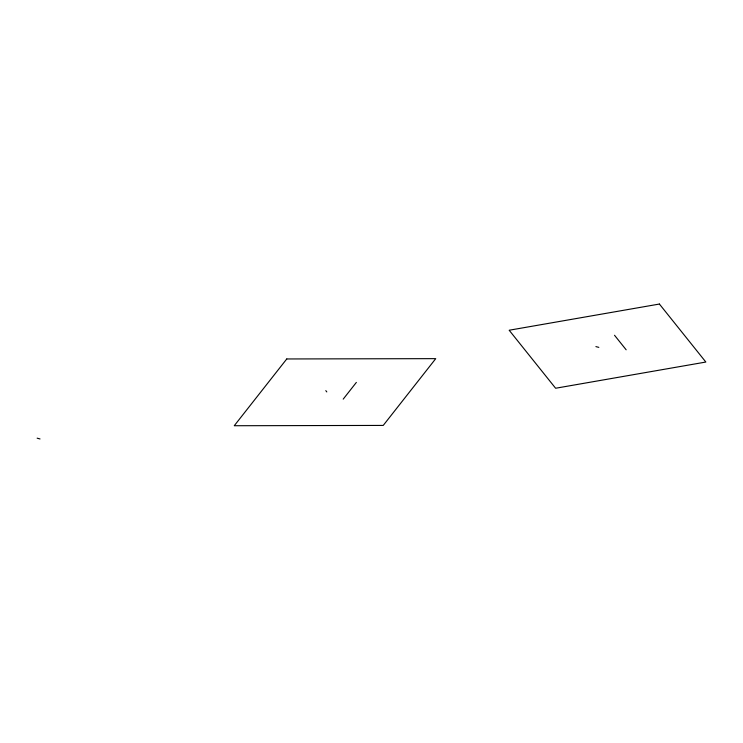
<?xml version="1.0" encoding="UTF-8"?>
<svg xmlns="http://www.w3.org/2000/svg" width="743" height="743" viewBox="0 0 743 743"><rect width="100%" height="100%" fill="white"/><g stroke="black" fill="none" stroke-linecap="round" stroke-linejoin="round"><path stroke-width="1.11" d="M343.201 399.14L356.361 382.404M595.895 346.609L598.821 347.371M37.15 438.166L40.029 438.955M614.517 335.26L626.163 349.804M325.805 390.642L326.809 391.923M286.761 358.962L234.259 425.73L383.239 425.423L435.742 358.646L286.761 358.962M659.403 304.045L509.169 330.236L555.615 388.245L705.85 362.045L659.403 304.045"/></g></svg>
